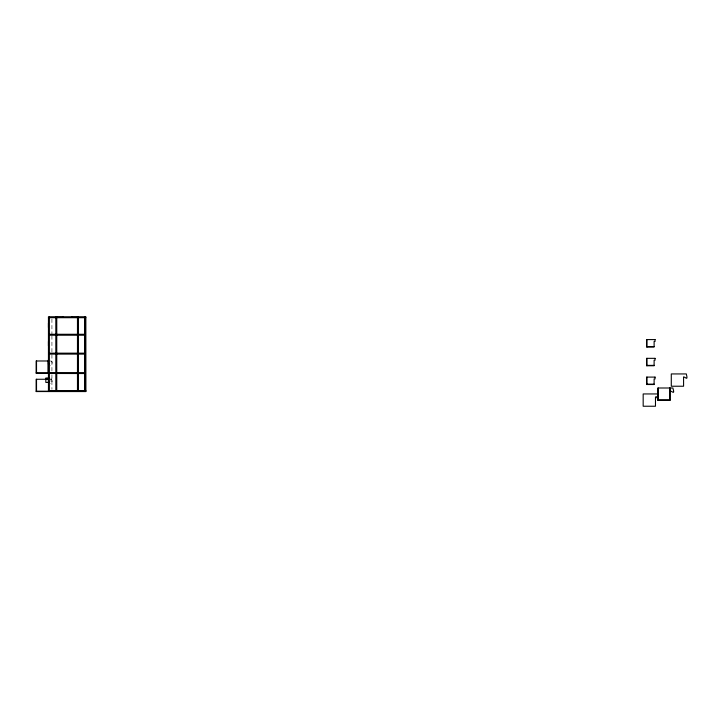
<?xml version="1.0" encoding="UTF-8"?>
<svg xmlns="http://www.w3.org/2000/svg" width="723" height="723" viewBox="0 0 723 723"><rect width="100%" height="100%" fill="white"/><g stroke="black" fill="none" stroke-linecap="round" stroke-linejoin="round"><path stroke-width="0.54" stroke-dasharray="3.62 2.71" d="M50.249 360.985C52.851 360.063 52.797 365.974 50.61 365.386M50.249 379.268C52.942 378.409 52.698 384.329 50.61 383.669M51.929 318.997L51.929 334.622M51.929 335.743L51.929 353.601M51.929 354.722L51.929 373.701M51.929 374.812L51.929 389.326M51.08 378.021L51.08 382.413"/><path stroke-width="1.08" d="M48.441 364.238L48.83 363.732M48.441 382.53L48.83 382.024M670.122 391.251C671.875 390.411 675.273 396.041 672.869 387.998L657.831 387.998L657.831 400.289L670.122 400.289L670.122 387.998M658.255 398.346C656.511 399.159 656.945 395.156 655.472 397.162L655.472 406.236L643.172 406.236L643.172 393.945L658.292 393.954M56.448 317.388L62.838 317.388L62.838 316.764M78.03 317.388L71.631 317.388L71.631 316.764M48.441 317.695L85.847 317.695M49.381 334.279L84.907 334.279M49.381 335.21L84.907 335.21M646.94 346.615L654.116 346.615M49.381 353.167L84.907 353.167M49.381 354.098L84.907 354.098M48.441 360.985L36.15 360.985L36.15 373.276L48.441 373.276M646.94 365.386L654.116 365.386M49.381 372.616L84.907 372.616M36.15 372.905L48.441 372.905M49.381 373.484L84.907 373.547M48.983 378.021L45.829 378.021L45.829 382.413L48.983 382.413M48.369 379.268L36.15 379.268L36.15 391.559L85.901 391.559L85.847 316.764L48.441 316.764L48.441 391.559M646.94 384.148L654.116 384.148M48.441 390.628L85.847 390.628M36.15 391.188L85.847 391.251M657.831 399.918L670.122 399.918M669.751 387.998L669.751 400.289M658.201 387.998L658.201 400.289M646.94 339.575L646.94 346.995M646.94 358.337L646.94 365.757M646.94 377.099L646.94 384.519M84.971 316.764L84.971 391.559M84.844 316.764L84.844 390.628M78.464 316.764L78.464 390.628M77.469 316.764L77.469 390.628M56.755 316.764L56.755 390.628M55.816 316.764L55.816 390.628M49.381 316.764L49.381 391.559M48.45 323.154L48.45 327.555M48.45 341.446L48.45 345.838M48.45 359.729L48.45 364.13M48.45 378.021L48.45 382.413M48.07 360.985L48.07 373.276M36.521 360.985L36.521 373.276M36.521 379.268L36.521 391.559M683.578 377.153L683.578 386.227L671.287 386.227L671.287 373.936L686.317 373.936C688.504 382.268 684.789 375.942 683.578 377.153M655.056 339.575L646.561 339.575L646.561 346.995L654.116 346.995L654.116 341.446L655.056 341.446L655.056 339.575M655.056 358.337L646.561 358.337L646.561 365.757L654.116 365.757L654.116 360.208L655.056 360.208L655.056 358.337M655.056 377.099L646.561 377.099L646.561 384.519L654.116 384.519L654.116 378.969L655.056 378.969L655.056 377.099"/></g></svg>
